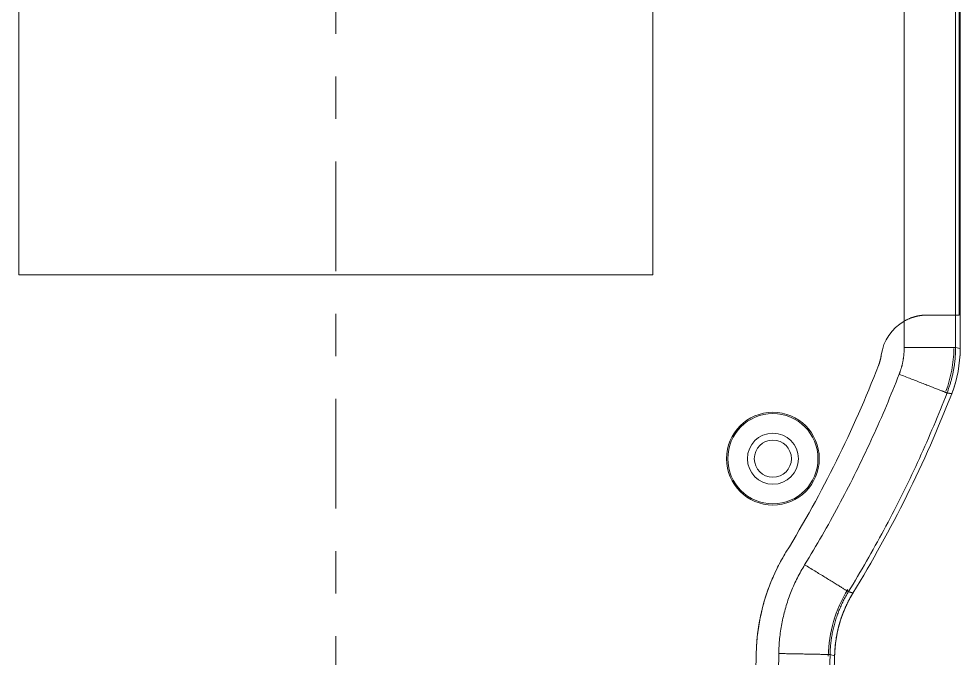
# Model space of a CAD drawing. Header units: inches. Extents: x 0 to 40, y 35.9 to 64.1.
# Drawn here: x 16.771 to 20.868, y 47.928 to 50.71 of the extents above; entities that cross this region are included whole.
import ezdxf

# ---------------------------------------------------------------- set-up
doc = ezdxf.new("R2010")
doc.units = ezdxf.units.IN
doc.header["$MEASUREMENT"] = 0
doc.linetypes.add('AI-Linetype-5', pattern=[1.032687, 0.478297, -0.184797, 0.184797, -0.184797])
doc.layers.add('1', color=7, linetype='Continuous')
doc.layers.add('2', color=7, linetype='Continuous')

# ---------------------------------------------------------------- blocks, each defined once
blk = doc.blocks.new('block 102')
at = {"layer": '1', "color": 43, "lineweight": 18, "true_color": 0xccb266}
blk.add_lwpolyline([(16.7707, 49.5955), (19.5304, 49.5955)], dxfattribs=at)
blk = doc.blocks.new('block 154')
at = {"layer": '1', "color": 43, "lineweight": 18, "true_color": 0xccb266}
blk.add_lwpolyline([(20.8634, 49.4211), (20.8482, 49.4211)], dxfattribs=at)
blk = doc.blocks.new('block 158')
at = {"layer": '1', "color": 43, "lineweight": 18, "true_color": 0xccb266}
blk.add_lwpolyline([(20.8482, 49.4211), (20.7247, 49.4211)], dxfattribs=at)
blk = doc.blocks.new('block 159')
at = {"layer": '1', "color": 43, "lineweight": 18, "true_color": 0xccb266}
blk.add_lwpolyline([(16.7707, 52.0187), (16.7707, 49.5955)], dxfattribs=at)
blk = doc.blocks.new('block 167')
at = {"layer": '1', "color": 43, "lineweight": 18, "true_color": 0xccb266}
blk.add_lwpolyline([(20.8482, 49.4211), (20.8482, 52.5346)], dxfattribs=at)
blk = doc.blocks.new('block 184')
at = {"layer": '1', "color": 43, "lineweight": 18, "true_color": 0xccb266}
blk.add_lwpolyline([(19.9805, 47.9461), (19.8895, 43.1652)], dxfattribs=at)
blk = doc.blocks.new('block 191')
at = {"layer": '1', "color": 43, "lineweight": 18, "true_color": 0xccb266}
blk.add_lwpolyline([(20.6245, 52.5346), (20.6245, 49.3945)], dxfattribs=at)
blk = doc.blocks.new('block 196')
at = {"layer": '1', "color": 43, "lineweight": 18, "true_color": 0xccb266}
blk.add_lwpolyline([(20.8634, 52.548), (20.8634, 49.4211)], dxfattribs=at)
blk = doc.blocks.new('block 221')
at = {"layer": '1', "color": 43, "lineweight": 18, "true_color": 0xccb266}
blk.add_lwpolyline([(19.5304, 49.5955), (19.5304, 52.0187)], dxfattribs=at)
blk = doc.blocks.new('block 497')
at = {"layer": '1', "color": 43, "lineweight": 18, "true_color": 0xccb266}
blk.add_open_spline([(20.2548, 48.7961), (20.2548, 48.9076), (20.1644, 48.998), (20.0529, 48.998), (19.9414, 48.998), (19.851, 48.9076), (19.851, 48.7961), (19.851, 48.6846), (19.9414, 48.5942), (20.0529, 48.5942), (20.1644, 48.5942), (20.2548, 48.6846), (20.2548, 48.7961), (20.2548, 48.7961), (20.2548, 48.7961), (20.2548, 48.7961)], degree=3, knots=[0, 0, 0, 0, 1, 1, 1, 2, 2, 2, 3, 3, 3, 4, 4, 4, 5, 5, 5, 5], dxfattribs=at)
blk = doc.blocks.new('block 509')
at = {"layer": '1', "color": 43, "lineweight": 18, "true_color": 0xccb266}
blk.add_open_spline([(20.6245, 49.3945), (20.5704, 49.3636), (20.5336, 49.3093), (20.5248, 49.2475)], degree=3, dxfattribs=at)
blk = doc.blocks.new('block 510')
at = {"layer": '1', "color": 43, "lineweight": 18, "true_color": 0xccb266}
blk.add_open_spline([(20.1639, 48.7961), (20.1639, 48.8574), (20.1142, 48.9071), (20.0529, 48.9071), (19.9915, 48.9071), (19.9418, 48.8574), (19.9418, 48.7961), (19.9418, 48.7347), (19.9915, 48.685), (20.0529, 48.685), (20.1142, 48.685), (20.1639, 48.7347), (20.1639, 48.7961), (20.1639, 48.7961), (20.1639, 48.7961), (20.1639, 48.7961)], degree=3, knots=[0, 0, 0, 0, 1, 1, 1, 2, 2, 2, 3, 3, 3, 4, 4, 4, 5, 5, 5, 5], dxfattribs=at)
blk = doc.blocks.new('block 511')
at = {"layer": '1', "color": 43, "lineweight": 18, "true_color": 0xccb266}
blk.add_open_spline([(20.5128, 49.2016), (20.4029, 48.9192), (20.268, 48.6472), (20.1098, 48.3887)], degree=3, dxfattribs=at)
blk = doc.blocks.new('block 522')
at = {"layer": '1', "color": 43, "lineweight": 18, "true_color": 0xccb266}
blk.add_open_spline([(20.5248, 49.2475), (20.5226, 49.2318), (20.5185, 49.2164), (20.5128, 49.2016)], degree=3, dxfattribs=at)
blk = doc.blocks.new('block 524')
at = {"layer": '1', "color": 43, "lineweight": 18, "true_color": 0xccb266}
blk.add_open_spline([(20.1098, 48.3887), (20.0282, 48.2553), (19.9835, 48.1025), (19.9805, 47.9461)], degree=3, dxfattribs=at)
blk = doc.blocks.new('block 532')
at = {"layer": '1', "color": 43, "lineweight": 18, "true_color": 0xccb266}
blk.add_open_spline([(19.8566, 48.7961), (19.8566, 48.9045), (19.9445, 48.9924), (20.0529, 48.9924), (20.1613, 48.9924), (20.2492, 48.9045), (20.2492, 48.7961), (20.2492, 48.6877), (20.1613, 48.5998), (20.0529, 48.5998), (19.9445, 48.5998), (19.8566, 48.6877), (19.8566, 48.7961), (19.8566, 48.7961), (19.8566, 48.7961), (19.8566, 48.7961)], degree=3, knots=[0, 0, 0, 0, 1, 1, 1, 2, 2, 2, 3, 3, 3, 4, 4, 4, 5, 5, 5, 5], dxfattribs=at)
blk = doc.blocks.new('block 655')
at = {"layer": '1', "color": 43, "lineweight": 18, "true_color": 0xccb266}
blk.add_lwpolyline([(20.7247, 49.4211), (20.7228, 49.4211), (20.7208, 49.4211), (20.7188, 49.421), (20.7168, 49.421), (20.7148, 49.4209), (20.7128, 49.4208), (20.7108, 49.4206), (20.7088, 49.4204), (20.7068, 49.4203), (20.7048, 49.4201), (20.7028, 49.4199), (20.7008, 49.4196), (20.6987, 49.4194), (20.6967, 49.4191), (20.6947, 49.4188), (20.6926, 49.4184), (20.6906, 49.4181), (20.6886, 49.4178), (20.6865, 49.4174), (20.6845, 49.417), (20.6824, 49.4165), (20.6804, 49.4161), (20.6784, 49.4156), (20.6763, 49.4151), (20.6743, 49.4146), (20.6722, 49.4141), (20.6702, 49.4135), (20.6682, 49.4129), (20.6661, 49.4123), (20.6641, 49.4117), (20.6621, 49.411), (20.66, 49.4104), (20.658, 49.4097), (20.656, 49.409), (20.654, 49.4083), (20.652, 49.4075), (20.65, 49.4067), (20.648, 49.4059), (20.646, 49.4051), (20.644, 49.4042), (20.642, 49.4034), (20.64, 49.4025), (20.6381, 49.4016), (20.6361, 49.4006), (20.6342, 49.3996), (20.6322, 49.3987), (20.6303, 49.3977), (20.6283, 49.3966), (20.6264, 49.3956), (20.6245, 49.3945)], dxfattribs=at)
blk = doc.blocks.new('block 734')
at = {"layer": '1', "color": 1, "linetype": 'AI-Linetype-5', "lineweight": 18, "true_color": 0xff0000}
blk.add_lwpolyline([(18.1506, 42.3826), (18.1506, 53.4561)], dxfattribs=at)
blk = doc.blocks.new('block 842')
at = {"layer": '2', "color": 80, "lineweight": 18, "true_color": 0x3fff00}
blk.add_lwpolyline([(20.8681, 52.5522), (20.8681, 49.2757)], dxfattribs=at)
blk = doc.blocks.new('block 843')
at = {"layer": '2', "color": 80, "lineweight": 18, "true_color": 0x3fff00}
blk.add_lwpolyline([(20.0783, 47.9483), (19.9838, 42.9905)], dxfattribs=at)
blk = doc.blocks.new('block 844')
at = {"layer": '2', "color": 80, "lineweight": 18, "true_color": 0x3fff00}
blk.add_lwpolyline([(20.2259, 42.9077), (20.3218, 47.9383)], dxfattribs=at)
blk = doc.blocks.new('block 845')
at = {"layer": '2', "color": 80, "lineweight": 18, "true_color": 0x3fff00}
blk.add_lwpolyline([(20.8681, 49.2757), (20.8482, 49.2794)], dxfattribs=at)
blk = doc.blocks.new('block 848')
at = {"layer": '2', "color": 80, "lineweight": 18, "true_color": 0x3fff00}
blk.add_lwpolyline([(20.8681, 49.4211), (20.8681, 49.2757)], dxfattribs=at)
blk = doc.blocks.new('block 849')
at = {"layer": '2', "color": 80, "lineweight": 18, "true_color": 0x3fff00}
blk.add_lwpolyline([(20.8681, 49.2757), (20.8681, 49.2748)], dxfattribs=at)
blk = doc.blocks.new('block 850')
at = {"layer": '2', "color": 80, "lineweight": 18, "true_color": 0x3fff00}
blk.add_lwpolyline([(20.3019, 47.9441), (20.3218, 47.9383)], dxfattribs=at)
blk = doc.blocks.new('block 851')
at = {"layer": '2', "color": 80, "lineweight": 18, "true_color": 0x3fff00}
blk.add_lwpolyline([(20.8482, 49.4211), (20.7247, 49.4211)], dxfattribs=at)
blk = doc.blocks.new('block 852')
at = {"layer": '2', "color": 80, "lineweight": 18, "true_color": 0x3fff00}
blk.add_lwpolyline([(19.9805, 47.9461), (19.8895, 43.1652)], dxfattribs=at)
blk = doc.blocks.new('block 853')
at = {"layer": '2', "color": 80, "lineweight": 18, "true_color": 0x3fff00}
blk.add_lwpolyline([(20.8482, 49.4211), (20.8634, 49.4211)], dxfattribs=at)
blk = doc.blocks.new('block 855')
at = {"layer": '2', "color": 80, "lineweight": 18, "true_color": 0x3fff00}
blk.add_lwpolyline([(20.6245, 49.3945), (20.6245, 49.2794)], dxfattribs=at)
blk = doc.blocks.new('block 856')
at = {"layer": '2', "color": 80, "lineweight": 18, "true_color": 0x3fff00}
blk.add_lwpolyline([(20.8482, 49.2794), (20.8482, 49.4211)], dxfattribs=at)
blk = doc.blocks.new('block 864')
at = {"layer": '2', "color": 80, "lineweight": 18, "true_color": 0x3fff00}
blk.add_lwpolyline([(20.8634, 52.548), (20.8634, 49.4211)], dxfattribs=at)
blk = doc.blocks.new('block 887')
at = {"layer": '2', "color": 7, "lineweight": 18, "true_color": 0xffffff}
blk.add_lwpolyline([(20.8681, 49.4211), (20.8681, 52.5522)], dxfattribs=at)
blk = doc.blocks.new('block 1099')
at = {"layer": '2', "color": 80, "lineweight": 18, "true_color": 0x3fff00}
blk.add_open_spline([(20.6245, 49.3945), (20.5704, 49.3636), (20.5336, 49.3093), (20.5248, 49.2475)], degree=3, dxfattribs=at)
blk = doc.blocks.new('block 1101')
at = {"layer": '2', "color": 80, "lineweight": 18, "true_color": 0x3fff00}
blk.add_open_spline([(20.4015, 48.2115), (20.5703, 48.4872), (20.7141, 48.7775), (20.8313, 49.0788)], degree=3, dxfattribs=at)
blk = doc.blocks.new('block 1102')
at = {"layer": '2', "color": 80, "lineweight": 18, "true_color": 0x3fff00}
blk.add_open_spline([(20.3785, 48.2271), (20.3251, 48.1398), (20.2959, 48.0398), (20.294, 47.9374)], degree=3, dxfattribs=at)
blk = doc.blocks.new('block 1103')
at = {"layer": '2', "color": 80, "lineweight": 18, "true_color": 0x3fff00}
blk.add_open_spline([(20.8404, 49.2748), (20.8404, 49.2115), (20.8286, 49.1488), (20.8057, 49.0898)], degree=3, dxfattribs=at)
blk = doc.blocks.new('block 1104')
at = {"layer": '2', "color": 80, "lineweight": 18, "true_color": 0x3fff00}
blk.add_open_spline([(20.4022, 48.2126), (20.3514, 48.1295), (20.3236, 48.0343), (20.3217, 47.9369)], degree=3, dxfattribs=at)
blk = doc.blocks.new('block 1105')
at = {"layer": '2', "color": 80, "lineweight": 18, "true_color": 0x3fff00}
blk.add_open_spline([(20.8316, 49.0798), (20.8558, 49.1419), (20.8681, 49.2081), (20.8681, 49.2748)], degree=3, dxfattribs=at)
blk = doc.blocks.new('block 1106')
at = {"layer": '2', "color": 80, "lineweight": 18, "true_color": 0x3fff00}
blk.add_open_spline([(20.1098, 48.3887), (20.268, 48.6472), (20.4029, 48.9192), (20.5128, 49.2016)], degree=3, dxfattribs=at)
blk = doc.blocks.new('block 1108')
at = {"layer": '2', "color": 7, "lineweight": 18, "true_color": 0xffffff}
blk.add_open_spline([(20.1337, 48.7961), (20.1337, 48.8407), (20.0975, 48.8768), (20.0529, 48.8768), (20.0083, 48.8768), (19.9721, 48.8407), (19.9721, 48.7961), (19.9721, 48.7515), (20.0083, 48.7153), (20.0529, 48.7153), (20.0975, 48.7153), (20.1337, 48.7515), (20.1337, 48.7961), (20.1337, 48.7961), (20.1337, 48.7961), (20.1337, 48.7961)], degree=3, knots=[0, 0, 0, 0, 1, 1, 1, 2, 2, 2, 3, 3, 3, 4, 4, 4, 5, 5, 5, 5], dxfattribs=at)
blk = doc.blocks.new('block 1144')
at = {"layer": '2', "color": 80, "lineweight": 18, "true_color": 0x3fff00}
blk.add_open_spline([(20.8681, 49.2757), (20.8681, 49.2083), (20.8556, 49.1416), (20.8313, 49.0788)], degree=3, dxfattribs=at)
blk = doc.blocks.new('block 1353')
at = {"layer": '2', "color": 80, "lineweight": 18, "true_color": 0x3fff00}
blk.add_lwpolyline([(20.8313, 49.0788), (20.8309, 49.0789), (20.8305, 49.0789), (20.83, 49.079), (20.8297, 49.0791), (20.8293, 49.0791), (20.8288, 49.0792), (20.8285, 49.0793), (20.828, 49.0793), (20.8277, 49.0794), (20.8273, 49.0795), (20.8268, 49.0796), (20.8265, 49.0796), (20.8261, 49.0797), (20.8256, 49.0798), (20.8253, 49.0798), (20.8248, 49.0799), (20.8244, 49.08), (20.8241, 49.08), (20.8236, 49.0801), (20.8233, 49.0802), (20.8228, 49.0802), (20.8224, 49.0803), (20.8221, 49.0804), (20.8216, 49.0804), (20.8212, 49.0805), (20.8208, 49.0806), (20.8204, 49.0807), (20.82, 49.0807), (20.8196, 49.0808), (20.8192, 49.0809), (20.8188, 49.0809), (20.8184, 49.081), (20.818, 49.0811), (20.8176, 49.0811), (20.8172, 49.0812), (20.8168, 49.0813), (20.8164, 49.0813), (20.816, 49.0814), (20.8156, 49.0815), (20.8152, 49.0816), (20.8148, 49.0816), (20.8144, 49.0817), (20.814, 49.0818), (20.8136, 49.0818), (20.8132, 49.0819), (20.8128, 49.082), (20.8124, 49.082), (20.812, 49.0821), (20.8116, 49.0822), (20.8112, 49.0822)], dxfattribs=at)
blk = doc.blocks.new('block 1354')
at = {"layer": '2', "color": 80, "lineweight": 18, "true_color": 0x3fff00}
blk.add_lwpolyline([(20.1912, 48.3346), (20.1871, 48.3275), (20.183, 48.3204), (20.179, 48.3134), (20.175, 48.3063), (20.171, 48.2991), (20.1671, 48.292), (20.1633, 48.2848), (20.1596, 48.2776), (20.1559, 48.2703), (20.1524, 48.263), (20.1489, 48.2557), (20.1455, 48.2483), (20.1422, 48.2408), (20.139, 48.2333), (20.1359, 48.2258), (20.1328, 48.2182), (20.1299, 48.2107), (20.127, 48.203), (20.1241, 48.1954), (20.1214, 48.1877), (20.1187, 48.18), (20.1162, 48.1723), (20.1137, 48.1646), (20.1113, 48.1568), (20.1089, 48.149), (20.1067, 48.1411), (20.1045, 48.1333), (20.1025, 48.1254), (20.1005, 48.1175), (20.0986, 48.1096), (20.0968, 48.1017), (20.095, 48.0937), (20.0933, 48.0857), (20.0918, 48.0777), (20.0903, 48.0697), (20.0889, 48.0617), (20.0876, 48.0537), (20.0863, 48.0456), (20.0852, 48.0376), (20.0841, 48.0295), (20.0831, 48.0214), (20.0823, 48.0133), (20.0815, 48.0052), (20.0808, 47.9971), (20.0803, 47.989), (20.0798, 47.9808), (20.0793, 47.9727), (20.0789, 47.9646), (20.0786, 47.9565), (20.0783, 47.9483)], dxfattribs=at)
blk = doc.blocks.new('block 1355')
at = {"layer": '2', "color": 80, "lineweight": 18, "true_color": 0x3fff00}
blk.add_lwpolyline([(20.5248, 49.2475), (20.5246, 49.2466), (20.5245, 49.2456), (20.5244, 49.2447), (20.5242, 49.2438), (20.5241, 49.2428), (20.5239, 49.2419), (20.5237, 49.241), (20.5236, 49.24), (20.5234, 49.2391), (20.5232, 49.2381), (20.5231, 49.2372), (20.5229, 49.2363), (20.5227, 49.2353), (20.5225, 49.2344), (20.5223, 49.2335), (20.5221, 49.2326), (20.5219, 49.2316), (20.5217, 49.2307), (20.5215, 49.2298), (20.5213, 49.2288), (20.521, 49.2279), (20.5208, 49.227), (20.5206, 49.2261), (20.5203, 49.2251), (20.5201, 49.2242), (20.5198, 49.2233), (20.5196, 49.2224), (20.5194, 49.2215), (20.5191, 49.2206), (20.5189, 49.2196), (20.5186, 49.2187), (20.5183, 49.2178), (20.518, 49.2169), (20.5177, 49.216), (20.5175, 49.2151), (20.5172, 49.2142), (20.5169, 49.2133), (20.5166, 49.2124), (20.5163, 49.2115), (20.516, 49.2105), (20.5157, 49.2096), (20.5154, 49.2087), (20.5151, 49.2078), (20.5148, 49.207), (20.5144, 49.2061), (20.5141, 49.2052), (20.5138, 49.2043), (20.5134, 49.2034), (20.5131, 49.2025), (20.5128, 49.2016)], dxfattribs=at)
blk = doc.blocks.new('block 1358')
at = {"layer": '2', "color": 80, "lineweight": 18, "true_color": 0x3fff00}
blk.add_lwpolyline([(20.8482, 49.2794), (20.848, 49.2794), (20.8474, 49.2794), (20.8467, 49.2794), (20.8458, 49.2794), (20.8446, 49.2794), (20.8432, 49.2794), (20.8416, 49.2794), (20.8398, 49.2794), (20.8378, 49.2794), (20.8357, 49.2794), (20.8333, 49.2794), (20.8307, 49.2794), (20.8279, 49.2794), (20.8249, 49.2794), (20.8218, 49.2794), (20.8185, 49.2794), (20.815, 49.2794), (20.8113, 49.2794), (20.8074, 49.2794), (20.8033, 49.2794), (20.7991, 49.2794), (20.7948, 49.2794), (20.7903, 49.2794), (20.7855, 49.2794), (20.7807, 49.2794), (20.7757, 49.2794), (20.7705, 49.2794), (20.7652, 49.2794), (20.7598, 49.2794), (20.7542, 49.2794), (20.7485, 49.2794), (20.7426, 49.2794), (20.7367, 49.2794), (20.7307, 49.2794), (20.7245, 49.2794), (20.7183, 49.2794), (20.7119, 49.2794), (20.7055, 49.2794), (20.699, 49.2794), (20.6924, 49.2794), (20.6858, 49.2794), (20.6792, 49.2794), (20.6724, 49.2794), (20.6656, 49.2794), (20.6589, 49.2794), (20.652, 49.2794), (20.6451, 49.2794), (20.6383, 49.2794), (20.6314, 49.2794), (20.6245, 49.2794)], dxfattribs=at)
blk = doc.blocks.new('block 1360')
at = {"layer": '2', "color": 80, "lineweight": 18, "true_color": 0x3fff00}
blk.add_lwpolyline([(20.3019, 47.9441), (20.3021, 47.9498), (20.3023, 47.9556), (20.3026, 47.9613), (20.3029, 47.9671), (20.3033, 47.9729), (20.3037, 47.9786), (20.3043, 47.9844), (20.3048, 47.9901), (20.3055, 47.9958), (20.3062, 48.0015), (20.3069, 48.0073), (20.3077, 48.013), (20.3086, 48.0187), (20.3096, 48.0244), (20.3106, 48.03), (20.3116, 48.0357), (20.3127, 48.0414), (20.3139, 48.047), (20.3151, 48.0526), (20.3165, 48.0583), (20.3178, 48.0639), (20.3192, 48.0695), (20.3207, 48.075), (20.3222, 48.0806), (20.3238, 48.0861), (20.3254, 48.0917), (20.3272, 48.0972), (20.3289, 48.1027), (20.3307, 48.1081), (20.3326, 48.1136), (20.3345, 48.119), (20.3365, 48.1244), (20.3386, 48.1298), (20.3407, 48.1352), (20.3428, 48.1405), (20.3451, 48.1459), (20.3474, 48.1511), (20.3497, 48.1564), (20.3521, 48.1617), (20.3545, 48.1669), (20.357, 48.1721), (20.3595, 48.1772), (20.3622, 48.1824), (20.3648, 48.1875), (20.3675, 48.1926), (20.3703, 48.1977), (20.3731, 48.2027), (20.376, 48.2077), (20.3789, 48.2127), (20.3819, 48.2176)], dxfattribs=at)
blk = doc.blocks.new('block 1362')
at = {"layer": '2', "color": 80, "lineweight": 18, "true_color": 0x3fff00}
blk.add_lwpolyline([(20.3819, 48.2176), (20.3817, 48.2177), (20.3813, 48.218), (20.3808, 48.2183), (20.3801, 48.2187), (20.3792, 48.2193), (20.3782, 48.2199), (20.3769, 48.2207), (20.3755, 48.2215), (20.374, 48.2224), (20.3722, 48.2235), (20.3703, 48.2247), (20.3682, 48.226), (20.366, 48.2274), (20.3635, 48.2289), (20.3608, 48.2305), (20.3579, 48.2323), (20.3548, 48.2342), (20.3516, 48.2362), (20.3481, 48.2383), (20.3446, 48.2405), (20.3408, 48.2428), (20.3369, 48.2452), (20.3329, 48.2477), (20.3286, 48.2503), (20.3243, 48.2529), (20.3199, 48.2557), (20.3152, 48.2585), (20.3105, 48.2614), (20.3055, 48.2644), (20.3005, 48.2675), (20.2954, 48.2707), (20.2901, 48.2739), (20.2848, 48.2771), (20.2795, 48.2804), (20.274, 48.2837), (20.2686, 48.2871), (20.2631, 48.2904), (20.2576, 48.2938), (20.2521, 48.2972), (20.2466, 48.3006), (20.2409, 48.304), (20.2353, 48.3075), (20.2297, 48.3109), (20.2241, 48.3144), (20.2185, 48.3178), (20.2129, 48.3212), (20.2074, 48.3246), (20.2019, 48.328), (20.1965, 48.3313), (20.1912, 48.3346)], dxfattribs=at)
blk = doc.blocks.new('block 1363')
at = {"layer": '2', "color": 80, "lineweight": 18, "true_color": 0x3fff00}
blk.add_lwpolyline([(20.8112, 49.0822), (20.8109, 49.0823), (20.8104, 49.0826), (20.8098, 49.0828), (20.8089, 49.0832), (20.8078, 49.0836), (20.8065, 49.0841), (20.805, 49.0847), (20.8034, 49.0853), (20.8015, 49.086), (20.7995, 49.0868), (20.7972, 49.0877), (20.7948, 49.0886), (20.7923, 49.0896), (20.7895, 49.0907), (20.7865, 49.0919), (20.7834, 49.0931), (20.7802, 49.0943), (20.7767, 49.0957), (20.7731, 49.0971), (20.7694, 49.0985), (20.7655, 49.1001), (20.7614, 49.1017), (20.7571, 49.1033), (20.7528, 49.105), (20.7483, 49.1068), (20.7436, 49.1086), (20.7388, 49.1105), (20.7338, 49.1124), (20.7288, 49.1144), (20.7236, 49.1164), (20.7183, 49.1184), (20.7128, 49.1206), (20.7073, 49.1227), (20.7016, 49.1249), (20.6959, 49.1272), (20.6901, 49.1294), (20.6842, 49.1317), (20.6782, 49.1341), (20.6722, 49.1364), (20.666, 49.1388), (20.6599, 49.1412), (20.6537, 49.1436), (20.6474, 49.1461), (20.6411, 49.1485), (20.6347, 49.151), (20.6284, 49.1535), (20.622, 49.156), (20.6156, 49.1585), (20.6091, 49.161), (20.6027, 49.1635)], dxfattribs=at)
blk = doc.blocks.new('block 1365')
at = {"layer": '2', "color": 80, "lineweight": 18, "true_color": 0x3fff00}
blk.add_lwpolyline([(20.8112, 49.0822), (20.8126, 49.086), (20.8139, 49.0899), (20.8153, 49.0936), (20.8166, 49.0974), (20.818, 49.1013), (20.8193, 49.1051), (20.8206, 49.1089), (20.8219, 49.1127), (20.8231, 49.1166), (20.8244, 49.1204), (20.8256, 49.1242), (20.8267, 49.1281), (20.8279, 49.132), (20.829, 49.1358), (20.83, 49.1397), (20.831, 49.1436), (20.832, 49.1476), (20.833, 49.1515), (20.8339, 49.1554), (20.8348, 49.1593), (20.8357, 49.1633), (20.8366, 49.1672), (20.8373, 49.1712), (20.8381, 49.1752), (20.8389, 49.1791), (20.8396, 49.1831), (20.8403, 49.1871), (20.841, 49.191), (20.8417, 49.195), (20.8423, 49.199), (20.8429, 49.203), (20.8434, 49.207), (20.844, 49.211), (20.8445, 49.215), (20.8449, 49.219), (20.8453, 49.223), (20.8457, 49.227), (20.8461, 49.2311), (20.8464, 49.2351), (20.8467, 49.2391), (20.8469, 49.2431), (20.8471, 49.2472), (20.8473, 49.2512), (20.8475, 49.2552), (20.8477, 49.2592), (20.8478, 49.2633), (20.8479, 49.2673), (20.848, 49.2713), (20.8481, 49.2754), (20.8482, 49.2794)], dxfattribs=at)
blk = doc.blocks.new('block 1366')
at = {"layer": '2', "color": 80, "lineweight": 18, "true_color": 0x3fff00}
blk.add_lwpolyline([(20.295, 47.5768), (20.2951, 47.5841), (20.2952, 47.5915), (20.2954, 47.5989), (20.2955, 47.6062), (20.2957, 47.6135), (20.2958, 47.6209), (20.296, 47.6282), (20.2961, 47.6356), (20.2962, 47.6429), (20.2964, 47.6503), (20.2965, 47.6576), (20.2966, 47.665), (20.2968, 47.6723), (20.2969, 47.6796), (20.2971, 47.687), (20.2972, 47.6943), (20.2973, 47.7017), (20.2975, 47.709), (20.2976, 47.7164), (20.2977, 47.7237), (20.2979, 47.731), (20.2981, 47.7384), (20.2982, 47.7458), (20.2983, 47.7531), (20.2985, 47.7604), (20.2986, 47.7678), (20.2987, 47.7751), (20.2989, 47.7825), (20.299, 47.7898), (20.2992, 47.7972), (20.2993, 47.8045), (20.2994, 47.8119), (20.2996, 47.8192), (20.2997, 47.8265), (20.2998, 47.8339), (20.3, 47.8412), (20.3002, 47.8486), (20.3003, 47.8559), (20.3004, 47.8633), (20.3006, 47.8706), (20.3007, 47.8779), (20.3008, 47.8853), (20.301, 47.8926), (20.3011, 47.9), (20.3013, 47.9073), (20.3014, 47.9147), (20.3015, 47.922), (20.3017, 47.9294), (20.3018, 47.9367), (20.3019, 47.9441)], dxfattribs=at)
blk = doc.blocks.new('block 1367')
at = {"layer": '2', "color": 80, "lineweight": 18, "true_color": 0x3fff00}
blk.add_lwpolyline([(20.3819, 48.2176), (20.3823, 48.2175), (20.3827, 48.2174), (20.3831, 48.2172), (20.3835, 48.2171), (20.3839, 48.217), (20.3843, 48.2169), (20.3847, 48.2168), (20.3851, 48.2166), (20.3855, 48.2165), (20.3858, 48.2164), (20.3862, 48.2162), (20.3866, 48.2161), (20.387, 48.216), (20.3874, 48.2159), (20.3878, 48.2158), (20.3882, 48.2156), (20.3886, 48.2155), (20.389, 48.2154), (20.3894, 48.2153), (20.3898, 48.2151), (20.3901, 48.215), (20.3906, 48.2149), (20.3909, 48.2148), (20.3913, 48.2147), (20.3917, 48.2145), (20.3921, 48.2144), (20.3925, 48.2143), (20.3929, 48.2142), (20.3933, 48.214), (20.3937, 48.2139), (20.3941, 48.2138), (20.3944, 48.2137), (20.3949, 48.2136), (20.3952, 48.2134), (20.3957, 48.2133), (20.396, 48.2132), (20.3964, 48.213), (20.3968, 48.2129), (20.3972, 48.2128), (20.3976, 48.2127), (20.398, 48.2126), (20.3984, 48.2125), (20.3988, 48.2123), (20.3992, 48.2122), (20.3995, 48.2121), (20.4, 48.2119), (20.4003, 48.2118), (20.4007, 48.2117), (20.4011, 48.2116), (20.4015, 48.2115)], dxfattribs=at)
blk = doc.blocks.new('block 1368')
at = {"layer": '2', "color": 80, "lineweight": 18, "true_color": 0x3fff00}
blk.add_lwpolyline([(19.9805, 47.9461), (19.9808, 47.9554), (19.9811, 47.9647), (19.9815, 47.9741), (19.982, 47.9834), (19.9827, 47.9927), (19.9834, 48.002), (19.9842, 48.0113), (19.9851, 48.0206), (19.9861, 48.0298), (19.9873, 48.0391), (19.9885, 48.0483), (19.9898, 48.0576), (19.9912, 48.0668), (19.9927, 48.076), (19.9943, 48.0852), (19.996, 48.0944), (19.9978, 48.1036), (19.9997, 48.1127), (20.0017, 48.1218), (20.0038, 48.1309), (20.0059, 48.14), (20.0083, 48.149), (20.0106, 48.158), (20.0131, 48.1671), (20.0157, 48.176), (20.0183, 48.185), (20.0211, 48.1939), (20.0239, 48.2027), (20.0269, 48.2116), (20.0299, 48.2205), (20.0331, 48.2292), (20.0363, 48.238), (20.0396, 48.2467), (20.043, 48.2554), (20.0465, 48.264), (20.0501, 48.2726), (20.0538, 48.2812), (20.0576, 48.2897), (20.0614, 48.2982), (20.0654, 48.3067), (20.0695, 48.3151), (20.0736, 48.3235), (20.0778, 48.3318), (20.0821, 48.3401), (20.0865, 48.3483), (20.091, 48.3565), (20.0956, 48.3646), (20.1002, 48.3727), (20.105, 48.3807), (20.1098, 48.3887)], dxfattribs=at)
blk = doc.blocks.new('block 1369')
at = {"layer": '2', "color": 80, "lineweight": 18, "true_color": 0x3fff00}
blk.add_lwpolyline([(20.6245, 49.3945), (20.6264, 49.3956), (20.6283, 49.3966), (20.6303, 49.3977), (20.6322, 49.3987), (20.6342, 49.3996), (20.6361, 49.4006), (20.6381, 49.4016), (20.64, 49.4025), (20.642, 49.4034), (20.644, 49.4042), (20.646, 49.4051), (20.648, 49.4059), (20.65, 49.4067), (20.652, 49.4075), (20.654, 49.4083), (20.656, 49.409), (20.658, 49.4097), (20.66, 49.4104), (20.6621, 49.411), (20.6641, 49.4117), (20.6661, 49.4123), (20.6682, 49.4129), (20.6702, 49.4135), (20.6722, 49.4141), (20.6743, 49.4146), (20.6763, 49.4151), (20.6784, 49.4156), (20.6804, 49.4161), (20.6824, 49.4165), (20.6845, 49.417), (20.6865, 49.4174), (20.6886, 49.4178), (20.6906, 49.4181), (20.6926, 49.4184), (20.6947, 49.4188), (20.6967, 49.4191), (20.6987, 49.4194), (20.7008, 49.4196), (20.7028, 49.4199), (20.7048, 49.4201), (20.7068, 49.4203), (20.7088, 49.4204), (20.7108, 49.4206), (20.7128, 49.4208), (20.7148, 49.4209), (20.7168, 49.421), (20.7188, 49.421), (20.7208, 49.4211), (20.7228, 49.4211), (20.7247, 49.4211)], dxfattribs=at)
blk = doc.blocks.new('block 1370')
at = {"layer": '2', "color": 80, "lineweight": 18, "true_color": 0x3fff00}
blk.add_lwpolyline([(20.3447, 48.0845), (20.3445, 48.0837), (20.3443, 48.083), (20.344, 48.0822), (20.3438, 48.0814), (20.3436, 48.0806), (20.3433, 48.0799), (20.3431, 48.0791), (20.3429, 48.0783), (20.3427, 48.0775), (20.3424, 48.0767), (20.3422, 48.0759), (20.342, 48.0751), (20.3418, 48.0744), (20.3416, 48.0736), (20.3413, 48.0728), (20.3411, 48.072), (20.3409, 48.0712), (20.3407, 48.0705), (20.3405, 48.0697), (20.3403, 48.0689), (20.3401, 48.0681), (20.3398, 48.0673), (20.3396, 48.0665), (20.3394, 48.0657), (20.3392, 48.0649), (20.339, 48.0641), (20.3388, 48.0634), (20.3386, 48.0626), (20.3384, 48.0618), (20.3382, 48.061), (20.338, 48.0602), (20.3378, 48.0594), (20.3376, 48.0586), (20.3374, 48.0578), (20.3372, 48.057), (20.337, 48.0562), (20.3368, 48.0554), (20.3366, 48.0546), (20.3365, 48.0538), (20.3363, 48.0531), (20.3361, 48.0523), (20.3359, 48.0515), (20.3357, 48.0507), (20.3355, 48.0499), (20.3354, 48.0491), (20.3352, 48.0483), (20.335, 48.0475), (20.3348, 48.0467), (20.3346, 48.0459), (20.3345, 48.0451)], dxfattribs=at)
blk = doc.blocks.new('block 1372')
at = {"layer": '2', "color": 80, "lineweight": 18, "true_color": 0x3fff00}
blk.add_lwpolyline([(20.3819, 48.2176), (20.392, 48.2341), (20.402, 48.2506), (20.4119, 48.2672), (20.4218, 48.2837), (20.4317, 48.3004), (20.4414, 48.3171), (20.4512, 48.3337), (20.4608, 48.3505), (20.4704, 48.3673), (20.48, 48.3841), (20.4894, 48.4009), (20.4988, 48.4178), (20.5082, 48.4347), (20.5175, 48.4517), (20.5267, 48.4687), (20.5359, 48.4857), (20.545, 48.5027), (20.5541, 48.5198), (20.5631, 48.537), (20.572, 48.5541), (20.5809, 48.5713), (20.5898, 48.5885), (20.5985, 48.6057), (20.6072, 48.623), (20.6158, 48.6403), (20.6244, 48.6577), (20.6329, 48.6751), (20.6414, 48.6925), (20.6498, 48.7099), (20.6581, 48.7274), (20.6663, 48.7449), (20.6745, 48.7624), (20.6827, 48.7799), (20.6907, 48.7975), (20.6988, 48.8151), (20.7067, 48.8327), (20.7146, 48.8504), (20.7224, 48.8681), (20.7301, 48.8858), (20.7379, 48.9035), (20.7455, 48.9213), (20.753, 48.9391), (20.7605, 48.9569), (20.768, 48.9747), (20.7753, 48.9926), (20.7826, 49.0105), (20.7899, 49.0284), (20.797, 49.0463), (20.8042, 49.0643), (20.8112, 49.0822)], dxfattribs=at)
blk = doc.blocks.new('block 1374')
at = {"layer": '2', "color": 80, "lineweight": 18, "true_color": 0x3fff00}
blk.add_lwpolyline([(20.6027, 49.1635), (20.5958, 49.1463), (20.589, 49.1291), (20.5821, 49.1118), (20.5751, 49.0947), (20.5682, 49.0775), (20.5611, 49.0603), (20.5541, 49.0432), (20.5469, 49.0261), (20.5397, 49.009), (20.5324, 48.992), (20.5251, 48.975), (20.5176, 48.958), (20.5101, 48.9411), (20.5026, 48.9241), (20.4949, 48.9073), (20.4872, 48.8904), (20.4795, 48.8735), (20.4717, 48.8567), (20.4638, 48.8399), (20.4559, 48.8232), (20.448, 48.8065), (20.4399, 48.7898), (20.4318, 48.7731), (20.4237, 48.7564), (20.4155, 48.7398), (20.4072, 48.7232), (20.3989, 48.7067), (20.3905, 48.6902), (20.382, 48.6737), (20.3735, 48.6572), (20.3649, 48.6408), (20.3563, 48.6244), (20.3476, 48.608), (20.3389, 48.5916), (20.3301, 48.5753), (20.3212, 48.559), (20.3123, 48.5428), (20.3034, 48.5265), (20.2943, 48.5104), (20.2852, 48.4942), (20.2761, 48.4781), (20.2669, 48.462), (20.2576, 48.4459), (20.2483, 48.4299), (20.2389, 48.414), (20.2295, 48.398), (20.22, 48.3821), (20.2104, 48.3662), (20.2008, 48.3504), (20.1912, 48.3346)], dxfattribs=at)
blk = doc.blocks.new('block 1375')
at = {"layer": '2', "color": 80, "lineweight": 18, "true_color": 0x3fff00}
blk.add_lwpolyline([(20.393, 48.1971), (20.3918, 48.195), (20.3906, 48.1928), (20.3894, 48.1907), (20.3882, 48.1885), (20.387, 48.1863), (20.3859, 48.1841), (20.3847, 48.182), (20.3836, 48.1798), (20.3825, 48.1776), (20.3813, 48.1755), (20.3802, 48.1733), (20.3791, 48.171), (20.378, 48.1688), (20.3769, 48.1666), (20.3758, 48.1644), (20.3748, 48.1622), (20.3737, 48.16), (20.3727, 48.1578), (20.3716, 48.1556), (20.3706, 48.1533), (20.3696, 48.1511), (20.3686, 48.1489), (20.3676, 48.1467), (20.3666, 48.1444), (20.3657, 48.1421), (20.3647, 48.1399), (20.3638, 48.1376), (20.3628, 48.1354), (20.3619, 48.1331), (20.361, 48.1308), (20.3601, 48.1286), (20.3592, 48.1263), (20.3583, 48.124), (20.3574, 48.1217), (20.3565, 48.1194), (20.3557, 48.1171), (20.3548, 48.1148), (20.354, 48.1125), (20.3531, 48.1102), (20.3523, 48.1079), (20.3515, 48.1056), (20.3507, 48.1032), (20.3499, 48.1009), (20.3492, 48.0986), (20.3484, 48.0963), (20.3476, 48.0939), (20.3469, 48.0916), (20.3461, 48.0892), (20.3454, 48.0869), (20.3447, 48.0845)], dxfattribs=at)
blk = doc.blocks.new('block 1376')
at = {"layer": '2', "color": 80, "lineweight": 18, "true_color": 0x3fff00}
blk.add_lwpolyline([(20.3345, 48.0451), (20.334, 48.043), (20.3335, 48.0409), (20.3331, 48.0387), (20.3326, 48.0366), (20.3322, 48.0345), (20.3318, 48.0324), (20.3314, 48.0302), (20.331, 48.0281), (20.3306, 48.026), (20.3302, 48.0239), (20.3299, 48.0217), (20.3295, 48.0196), (20.3291, 48.0175), (20.3288, 48.0154), (20.3284, 48.0133), (20.3281, 48.0111), (20.3278, 48.009), (20.3274, 48.0069), (20.3271, 48.0047), (20.3268, 48.0026), (20.3265, 48.0004), (20.3262, 47.9983), (20.326, 47.9962), (20.3257, 47.994), (20.3254, 47.9919), (20.3252, 47.9898), (20.325, 47.9876), (20.3247, 47.9855), (20.3245, 47.9834), (20.3243, 47.9812), (20.3241, 47.9791), (20.3239, 47.977), (20.3237, 47.9748), (20.3235, 47.9727), (20.3233, 47.9705), (20.3232, 47.9684), (20.323, 47.9662), (20.3229, 47.9641), (20.3227, 47.9619), (20.3226, 47.9598), (20.3225, 47.9577), (20.3224, 47.9555), (20.3223, 47.9534), (20.3222, 47.9512), (20.3221, 47.949), (20.322, 47.9469), (20.3219, 47.9447), (20.3219, 47.9426), (20.3218, 47.9404), (20.3218, 47.9383)], dxfattribs=at)
blk = doc.blocks.new('block 1378')
at = {"layer": '2', "color": 80, "lineweight": 18, "true_color": 0x3fff00}
blk.add_lwpolyline([(20.4015, 48.2115), (20.4013, 48.2112), (20.4012, 48.2109), (20.401, 48.2106), (20.4008, 48.2103), (20.4006, 48.21), (20.4005, 48.2097), (20.4003, 48.2095), (20.4001, 48.2092), (20.4, 48.2089), (20.3998, 48.2086), (20.3996, 48.2083), (20.3994, 48.208), (20.3993, 48.2077), (20.3991, 48.2075), (20.3989, 48.2072), (20.3988, 48.2069), (20.3986, 48.2066), (20.3984, 48.2063), (20.3982, 48.206), (20.3981, 48.2057), (20.3979, 48.2055), (20.3977, 48.2052), (20.3975, 48.2049), (20.3974, 48.2046), (20.3972, 48.2043), (20.397, 48.204), (20.3969, 48.2037), (20.3967, 48.2035), (20.3966, 48.2032), (20.3964, 48.2029), (20.3962, 48.2026), (20.396, 48.2023), (20.3959, 48.202), (20.3957, 48.2017), (20.3955, 48.2014), (20.3954, 48.2012), (20.3952, 48.2008), (20.395, 48.2006), (20.3949, 48.2003), (20.3947, 48.2), (20.3945, 48.1997), (20.3943, 48.1994), (20.3942, 48.1991), (20.394, 48.1988), (20.3939, 48.1985), (20.3937, 48.1983), (20.3935, 48.198), (20.3933, 48.1977), (20.3932, 48.1974), (20.393, 48.1971)], dxfattribs=at)
blk = doc.blocks.new('block 1380')
at = {"layer": '2', "color": 80, "lineweight": 18, "true_color": 0x3fff00}
blk.add_lwpolyline([(20.6245, 49.2794), (20.6245, 49.2771), (20.6244, 49.2747), (20.6243, 49.2723), (20.6243, 49.2699), (20.6242, 49.2676), (20.6241, 49.2652), (20.624, 49.2628), (20.6239, 49.2605), (20.6237, 49.2581), (20.6236, 49.2557), (20.6234, 49.2534), (20.6232, 49.251), (20.623, 49.2486), (20.6228, 49.2463), (20.6225, 49.2439), (20.6223, 49.2415), (20.622, 49.2392), (20.6217, 49.2368), (20.6214, 49.2345), (20.621, 49.2321), (20.6207, 49.2298), (20.6203, 49.2275), (20.6199, 49.2251), (20.6194, 49.2228), (20.619, 49.2204), (20.6186, 49.2181), (20.6181, 49.2158), (20.6176, 49.2134), (20.6171, 49.2111), (20.6166, 49.2088), (20.6161, 49.2065), (20.6156, 49.2042), (20.615, 49.2019), (20.6144, 49.1996), (20.6138, 49.1973), (20.6132, 49.195), (20.6125, 49.1927), (20.6119, 49.1904), (20.6112, 49.1882), (20.6105, 49.1859), (20.6097, 49.1836), (20.609, 49.1814), (20.6083, 49.1792), (20.6075, 49.1769), (20.6067, 49.1746), (20.6059, 49.1724), (20.6052, 49.1702), (20.6044, 49.1679), (20.6035, 49.1657), (20.6027, 49.1634)], dxfattribs=at)
blk = doc.blocks.new('block 1381')
at = {"layer": '2', "color": 80, "lineweight": 18, "true_color": 0x3fff00}
blk.add_lwpolyline([(20.3019, 47.9441), (20.3017, 47.9441), (20.3012, 47.9441), (20.3004, 47.9441), (20.2995, 47.9441), (20.2983, 47.9441), (20.297, 47.9442), (20.2954, 47.9442), (20.2936, 47.9442), (20.2916, 47.9443), (20.2894, 47.9443), (20.287, 47.9444), (20.2844, 47.9444), (20.2817, 47.9444), (20.2787, 47.9445), (20.2756, 47.9446), (20.2723, 47.9446), (20.2687, 47.9447), (20.2651, 47.9448), (20.2612, 47.9448), (20.2571, 47.9449), (20.2529, 47.945), (20.2485, 47.9451), (20.244, 47.9452), (20.2393, 47.9453), (20.2344, 47.9453), (20.2294, 47.9454), (20.2242, 47.9455), (20.2189, 47.9456), (20.2134, 47.9457), (20.2079, 47.9458), (20.2021, 47.9459), (20.1963, 47.9461), (20.1904, 47.9462), (20.1843, 47.9463), (20.1782, 47.9464), (20.172, 47.9465), (20.1657, 47.9467), (20.1593, 47.9468), (20.1528, 47.9469), (20.1462, 47.947), (20.1396, 47.9472), (20.133, 47.9473), (20.1262, 47.9474), (20.1195, 47.9475), (20.1127, 47.9477), (20.1058, 47.9478), (20.099, 47.9479), (20.0921, 47.948), (20.0852, 47.9482), (20.0783, 47.9483)], dxfattribs=at)

msp = doc.modelspace()

# ---------------------------------------------------------------- block references
at = {"layer": '1'}
for name in ['block 734', 'block 191', 'block 167', 'block 196', 'block 159', 'block 221', 'block 102', 'block 655', 'block 158', 'block 154', 'block 509', 'block 522', 'block 511', 'block 497', 'block 532', 'block 510', 'block 524', 'block 184']:
    msp.add_blockref(name, (0, 0), dxfattribs=at)
at = {"layer": '2'}
for name in ['block 864', 'block 842', 'block 887', 'block 1369', 'block 851', 'block 853', 'block 856', 'block 848', 'block 1099', 'block 855', 'block 1380', 'block 1358', 'block 1103', 'block 1365', 'block 1144', 'block 1105', 'block 845', 'block 849', 'block 1355', 'block 1106', 'block 1374', 'block 1363', 'block 1372', 'block 1101', 'block 1353', 'block 1108', 'block 1368', 'block 1354', 'block 1362', 'block 1102', 'block 1360', 'block 1104', 'block 1375', 'block 1367', 'block 1378', 'block 1370', 'block 1376', 'block 852', 'block 843', 'block 1381', 'block 1366', 'block 850', 'block 844']:
    msp.add_blockref(name, (0, 0), dxfattribs=at)

doc.saveas('drawing.dxf')
